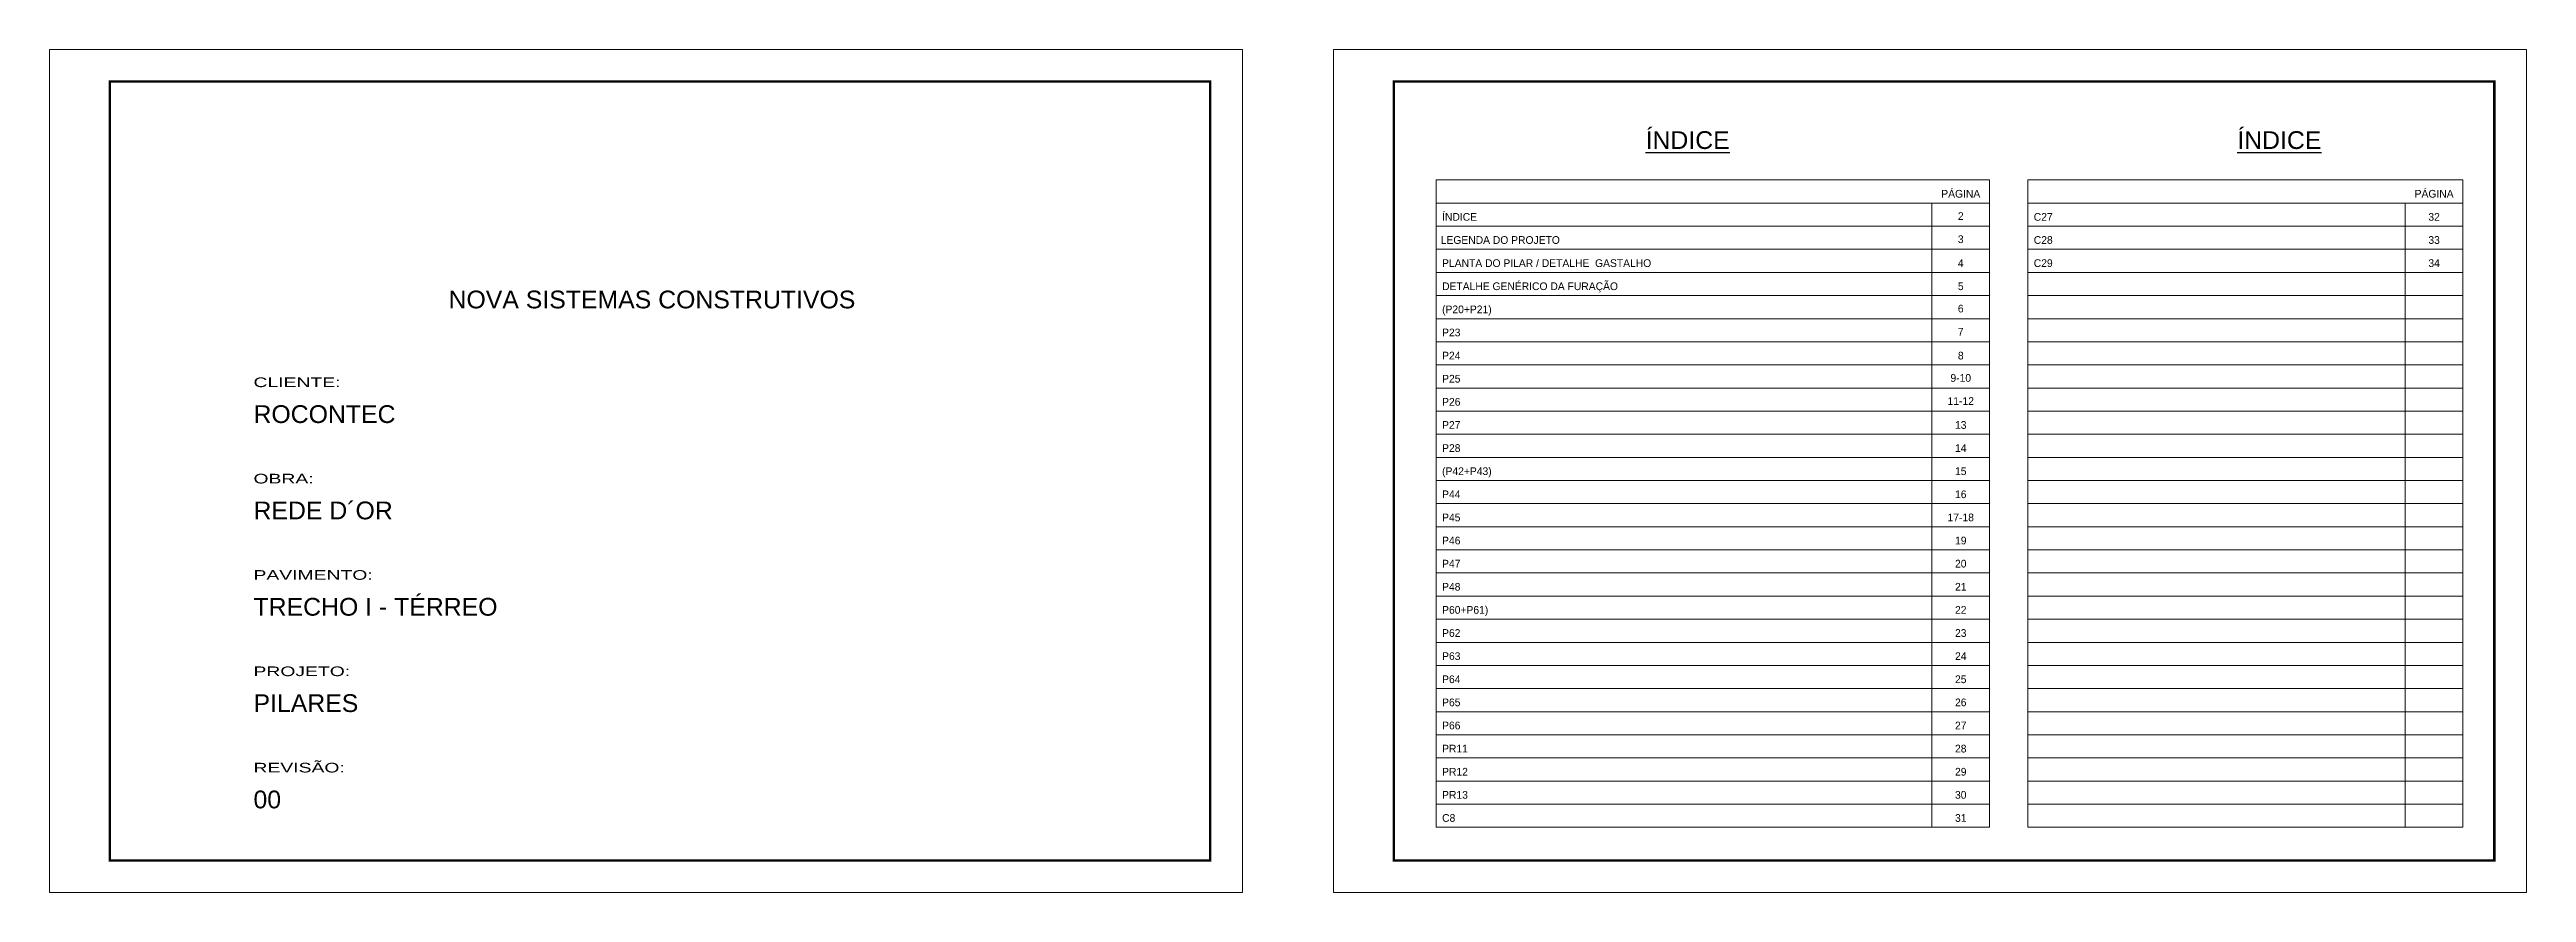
# Model space of a CAD drawing. Extents: x 2949 to 9230, y 1140 to 12527.
# Drawn here: x 2949 to 6033, y 11477 to 12527 of the extents above; entities that cross this region are included whole.
import ezdxf
from ezdxf.enums import TextEntityAlignment as Align

# ---------------------------------------------------------------- set-up
doc = ezdxf.new("R2010")
doc.units = 0
doc.layers.add('CARIMBO', color=255, linetype='Continuous', lineweight=9)
doc.layers.add('Folhas', color=255, linetype='Continuous', lineweight=9)
doc.styles.add('ARIAL', font='arial.ttf')
doc.styles.add('Tecnologia', font='')
doc.styles.get('Tecnologia').set_extended_font_data('Forgotten Futurist')

msp = doc.modelspace()

# ---------------------------------------------------------------- linework, layer by layer
at = {"layer": 'CARIMBO'}
for p, q in [((4675.12, 12364.24), (5364.2, 12364.24)), ((4675.12, 12364.24), (4675.12, 11557.95)), ((4675.12, 12335.45), (5364.2, 12335.45)), ((5292.38, 12335.45), (5292.38, 11557.95)), ((5364.2, 12364.24), (5364.2, 11557.95)), ((5411.69, 12364.24), (5953.48, 12364.24)), ((5411.69, 12364.24), (5411.69, 11557.95)), ((5411.69, 12335.45), (5953.48, 12335.45)), ((5881.66, 12335.45), (5881.66, 11557.95)), ((5953.48, 12364.24), (5953.48, 11557.95)), ((4675.12, 12306.65), (5364.2, 12306.65)), ((5411.69, 12306.65), (5953.48, 12306.65)), ((4675.12, 12277.86), (5364.2, 12277.86)), ((5411.69, 12277.86), (5953.48, 12277.86)), ((4675.12, 12249.06), (5364.2, 12249.06)), ((5411.69, 12249.06), (5953.48, 12249.06)), ((4675.12, 12220.26), (5364.2, 12220.26)), ((5411.69, 12220.26), (5953.48, 12220.26)), ((4675.12, 12191.47), (5364.2, 12191.47)), ((5411.69, 12191.47), (5953.48, 12191.47)), ((4675.12, 12162.67), (5364.2, 12162.67)), ((5411.69, 12162.67), (5953.48, 12162.67)), ((4675.12, 12133.87), (5364.2, 12133.87)), ((5411.69, 12133.87), (5953.48, 12133.87)), ((4675.12, 12105.08), (5364.2, 12105.08)), ((5411.69, 12105.08), (5953.48, 12105.08)), ((4675.12, 12076.28), (5364.2, 12076.28)), ((5411.69, 12076.28), (5953.48, 12076.28)), ((4675.12, 12047.49), (5364.2, 12047.49)), ((5411.69, 12047.49), (5953.48, 12047.49)), ((4675.12, 12018.69), (5364.2, 12018.69)), ((5411.69, 12018.69), (5953.48, 12018.69)), ((4675.12, 11989.89), (5364.2, 11989.89)), ((5411.69, 11989.89), (5953.48, 11989.89)), ((4675.12, 11961.1), (5364.2, 11961.1)), ((5411.69, 11961.1), (5953.48, 11961.1)), ((4675.12, 11932.3), (5364.2, 11932.3)), ((4675.12, 11903.5), (5364.2, 11903.5)), ((5411.69, 11932.3), (5953.48, 11932.3)), ((5411.69, 11903.5), (5953.48, 11903.5)), ((4675.12, 11874.71), (5364.2, 11874.71)), ((5411.69, 11874.71), (5953.48, 11874.71)), ((4675.12, 11845.91), (5364.2, 11845.91)), ((5411.69, 11845.91), (5953.48, 11845.91)), ((4675.12, 11817.12), (5364.2, 11817.12)), ((5411.69, 11817.12), (5953.48, 11817.12)), ((4675.12, 11788.32), (5364.2, 11788.32)), ((5411.69, 11788.32), (5953.48, 11788.32)), ((4675.12, 11759.52), (5364.2, 11759.52)), ((5411.69, 11759.52), (5953.48, 11759.52)), ((4675.12, 11730.73), (5364.2, 11730.73)), ((5411.69, 11730.73), (5953.48, 11730.73)), ((4675.12, 11701.93), (5364.2, 11701.93)), ((5411.69, 11701.93), (5953.48, 11701.93)), ((4675.12, 11673.14), (5364.2, 11673.14)), ((5411.69, 11673.14), (5953.48, 11673.14)), ((4675.12, 11644.34), (5364.2, 11644.34)), ((5411.69, 11644.34), (5953.48, 11644.34)), ((4675.12, 11615.54), (5364.2, 11615.54)), ((5411.69, 11615.54), (5953.48, 11615.54)), ((4675.12, 11586.75), (5364.2, 11586.75)), ((5411.69, 11586.75), (5953.48, 11586.75)), ((4675.12, 11557.95), (5364.2, 11557.95)), ((5411.69, 11557.95), (5953.48, 11557.95))]:
    msp.add_line(p, q, dxfattribs=at)
at = {"layer": 'Folhas'}
for points in [[(2949.03, 11476.73), (4434.03, 11476.73), (4434.03, 12526.73), (2949.03, 12526.73)], [(4547.53, 11476.73), (6032.53, 11476.73), (6032.53, 12526.73), (4547.53, 12526.73)]]:
    msp.add_lwpolyline(points, close=True, dxfattribs=at)
at = {"layer": 'Folhas', "color": 30, "const_width": 3}
for points in [[(3024.03, 11516.73), (4394.03, 11516.73), (4394.03, 12486.73), (3024.03, 12486.73)], [(4622.53, 11516.73), (5992.53, 11516.73), (5992.53, 12486.73), (4622.53, 12486.73)]]:
    msp.add_lwpolyline(points, close=True, dxfattribs=at)

# ---------------------------------------------------------------- texts
at = {"color": 0, "linetype": 'Continuous', "ltscale": 5, "style": 'ARIAL'}
for p in [(4988.3, 12402.86), (5724.87, 12402.86)]:
    msp.add_text('%%UÍNDICE', height=22.118, dxfattribs=at).set_placement(p, align=Align.CENTER)
for s, height, p in [('NOVA SISTEMAS CONSTRUTIVOS', 22.1184, (3445.77, 12204.31)), ('ROCONTEC', 22.118, (3202.93, 12061.54)), ('REDE D´OR', 22.118, (3202.93, 11941.54)), ('TRECHO I - TÉRREO', 22.1184, (3202.93, 11821.54)), ('PILARES', 22.118, (3202.93, 11701.54)), ('00', 22.118, (3202.93, 11581.54))]:
    msp.add_text(s, height=height, dxfattribs=at).set_placement(p)
at = {"layer": 'CARIMBO', "style": 'Tecnologia'}
for s, height, p in [('PÁGINA', 9.599, (5328.29, 12342.26)), ('PÁGINA', 9.599, (5917.57, 12342.26)), ('2', 9.6, (5328.29, 12314.43)), ('32', 9.599, (5917.57, 12313.46)), ('3', 9.6, (5328.29, 12285.63)), ('33', 9.599, (5917.57, 12284.66)), ('4', 9.6, (5328.29, 12255.87)), ('34', 9.599, (5917.57, 12255.87)), ('5', 9.6, (5328.29, 12227.07)), ('6', 9.6, (5328.29, 12199.24)), ('7', 9.6, (5328.29, 12170.44)), ('8', 9.6, (5328.29, 12140.68)), ('9-10', 9.599, (5328.29, 12112.85)), ('11-12', 9.599, (5328.29, 12084.06)), ('13', 9.599, (5328.29, 12054.29)), ('14', 9.599, (5328.29, 12025.5)), ('15', 9.599, (5328.29, 11996.7)), ('16', 9.599, (5328.29, 11967.9)), ('17-18', 9.599, (5328.29, 11939.11)), ('19', 9.599, (5328.29, 11910.31)), ('20', 9.599, (5328.29, 11881.52)), ('21', 9.599, (5328.29, 11852.72)), ('22', 9.599, (5328.29, 11823.92)), ('23', 9.599, (5328.29, 11795.13)), ('24', 9.599, (5328.29, 11766.33)), ('25', 9.599, (5328.29, 11737.53)), ('26', 9.599, (5328.29, 11708.74)), ('27', 9.599, (5328.29, 11679.94)), ('28', 9.599, (5328.29, 11651.15)), ('29', 9.599, (5328.29, 11622.35)), ('30', 9.599, (5328.29, 11593.55)), ('31', 9.599, (5328.29, 11564.76))]:
    msp.add_text(s, height=height, dxfattribs=at).set_placement(p, align=Align.CENTER)
for s, height, p in [('ÍNDICE', 9.599, (4682.62, 12313.46)), ('C27', 9.599, (5419.19, 12313.46)), ('LEGENDA DO PROJETO', 9.5987, (4680.91, 12284.66)), ('C28', 9.599, (5419.19, 12284.66)), ('PLANTA DO PILAR / DETALHE  GASTALHO ', 9.5987, (4682.62, 12255.87)), ('C29', 9.599, (5419.19, 12255.87)), ('DETALHE GENÉRICO DA FURAÇÃO', 9.5987, (4682.62, 12227.07)), ('(P20+P21)', 9.599, (4682.62, 12198.27)), ('P23', 9.599, (4682.62, 12169.48)), ('P24', 9.599, (4682.62, 12140.68)), ('P25', 9.599, (4682.62, 12111.89)), ('P26', 9.599, (4682.62, 12083.09)), ('P27', 9.599, (4682.62, 12054.29)), ('P28', 9.599, (4682.62, 12025.5)), ('(P42+P43)', 9.599, (4682.62, 11996.7)), ('P44', 9.599, (4682.62, 11967.9)), ('P45', 9.599, (4682.62, 11939.11)), ('P46', 9.599, (4682.62, 11910.31)), ('P47', 9.599, (4682.62, 11881.52)), ('P48', 9.599, (4682.62, 11852.72)), ('P60+P61) ', 9.599, (4682.62, 11823.92)), ('P62', 9.599, (4682.62, 11795.13)), ('P63', 9.599, (4682.62, 11766.33)), ('P64', 9.599, (4682.62, 11737.53)), ('P65', 9.599, (4682.62, 11708.74)), ('P66', 9.599, (4682.62, 11679.94)), ('PR11', 9.599, (4682.62, 11651.15)), ('PR12', 9.599, (4682.62, 11622.35)), ('PR13', 9.599, (4682.62, 11593.55)), ('C8', 9.599, (4682.62, 11564.76))]:
    msp.add_text(s, height=height, dxfattribs=at).set_placement(p)
at = {"layer": 'Folhas', "color": 30, "style": 'Tecnologia', "width": 1.5}
for s, p in [('CLIENTE:', (3202.93, 12106.24)), ('OBRA:', (3202.93, 11986.24)), ('PAVIMENTO:', (3202.93, 11866.24)), ('PROJETO:', (3202.93, 11746.24)), ('REVISÃO:', (3202.93, 11626.24))]:
    msp.add_text(s, height=12, dxfattribs=at).set_placement(p)

doc.saveas('drawing.dxf')
